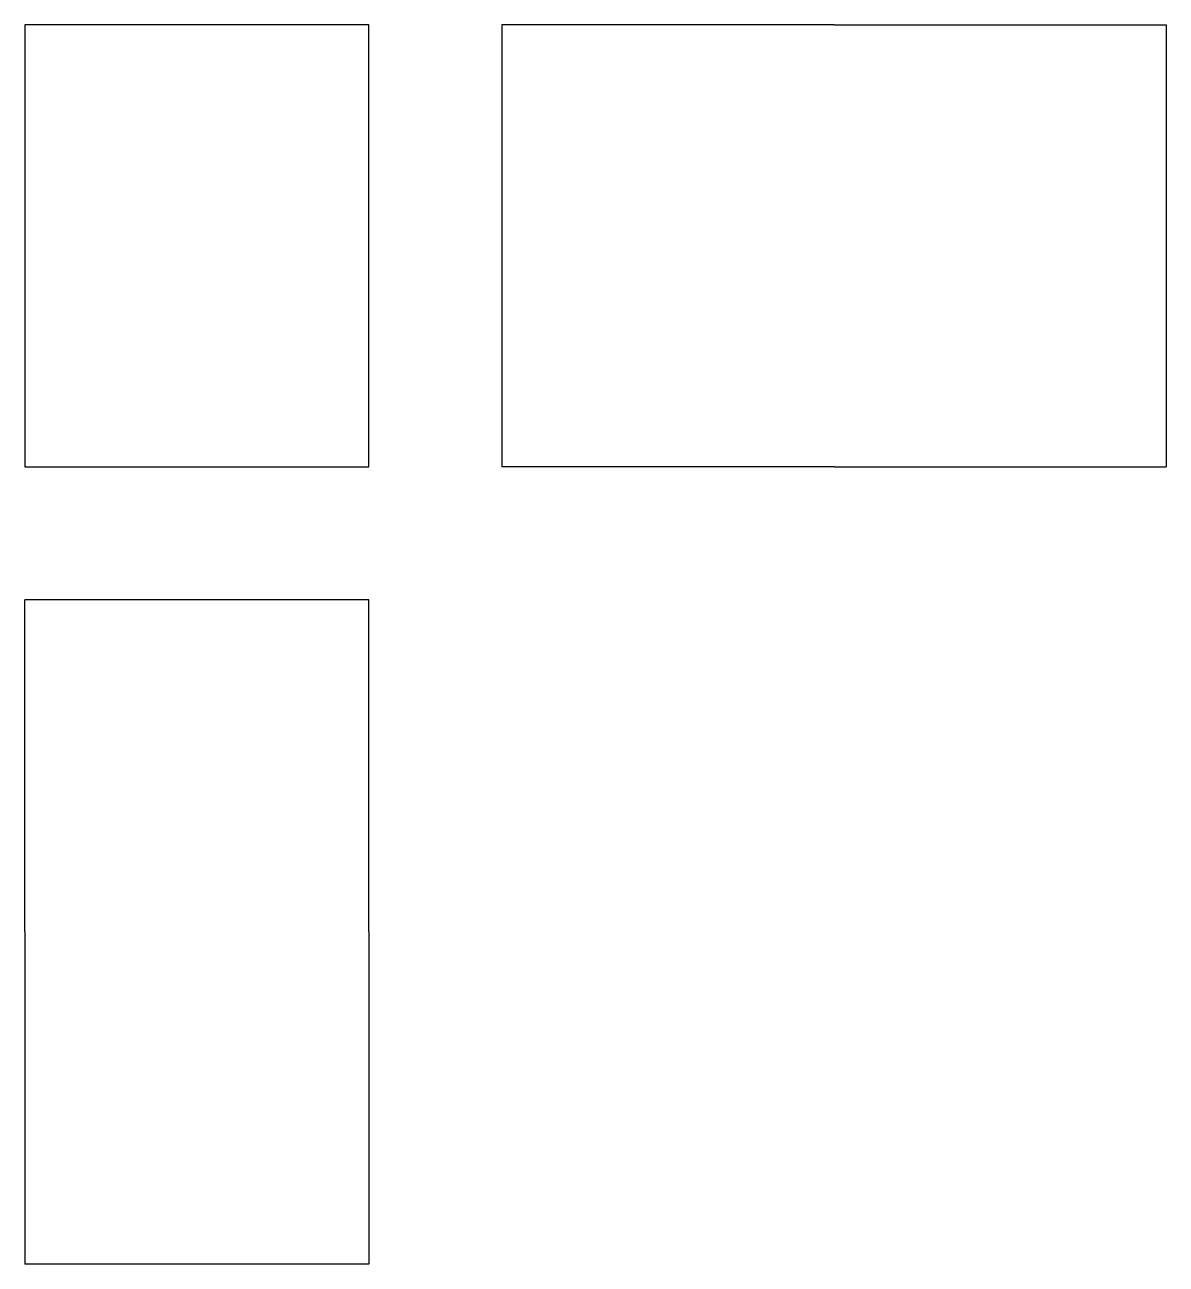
# Model space of a CAD drawing. Extents: x 0 to 1.52, y 0 to 1.65.
import ezdxf

# ---------------------------------------------------------------- set-up
doc = ezdxf.new("R2010")
doc.units = 0
for name, color, linetype in [('FRONT', 7, 'CONTINUOUS'), ('LEFT', 7, 'CONTINUOUS'), ('TOP', 7, 'CONTINUOUS')]:
    doc.layers.add(name, color=color, linetype=linetype)

msp = doc.modelspace()

# ---------------------------------------------------------------- linework, layer by layer
at = {"layer": 'FRONT'}
for p, q in [((0, 1.651306), (0, 1.062427)), ((0.458705, 1.651306), (0, 1.651306)), ((0.458705, 1.062427), (0.458705, 1.651306)), ((0, 1.062427), (0.458705, 1.062427))]:
    msp.add_line(p, q, dxfattribs=at)
at = {"layer": 'LEFT'}
for p, q in [((1.078454, 1.651306), (0.635776, 1.651306)), ((0.635776, 1.651306), (0.635776, 1.062427)), ((1.078454, 1.651306), (1.521132, 1.651306)), ((1.521132, 1.651306), (1.521132, 1.062427)), ((1.078454, 1.062427), (0.635776, 1.062427)), ((1.078454, 1.062427), (1.521132, 1.062427))]:
    msp.add_line(p, q, dxfattribs=at)
at = {"layer": 'TOP'}
for p, q in [((0, 0.442678), (0, 0.885356)), ((0.458705, 0.885356), (0, 0.885356)), ((0.458705, 0.442678), (0.458705, 0.885356)), ((0, 0.442678), (0, 0)), ((0.458705, 0.442678), (0.458705, 0)), ((0.458705, 0), (0, 0))]:
    msp.add_line(p, q, dxfattribs=at)

doc.saveas('drawing.dxf')
